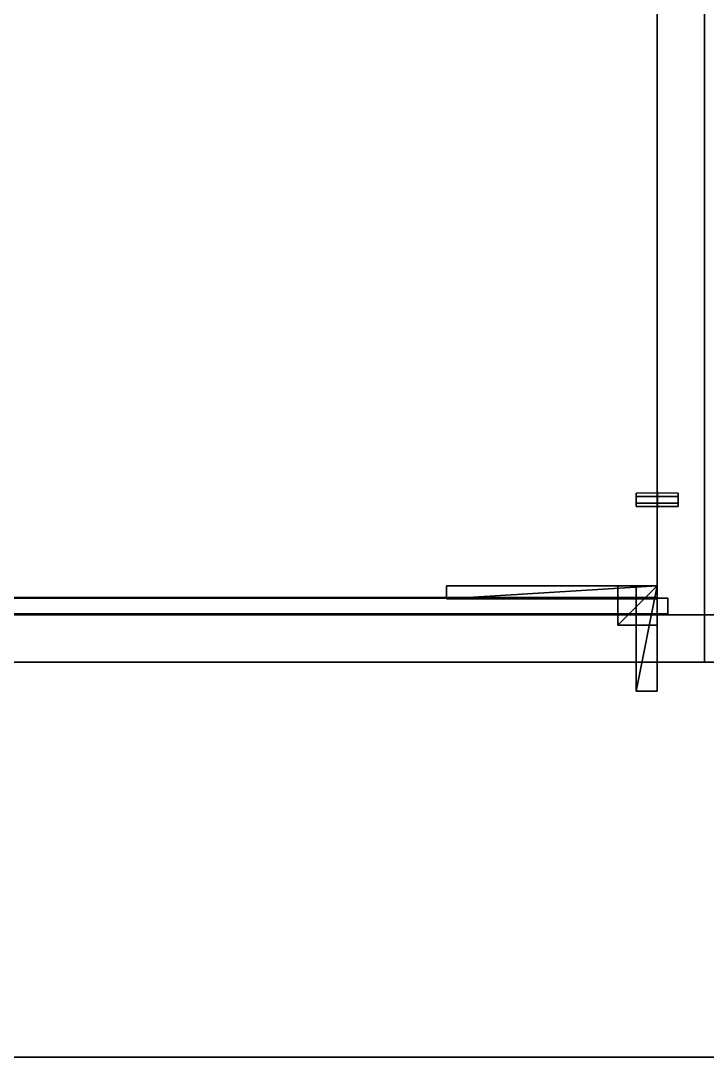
# Model space of a CAD drawing. Extents: x 0 to 4068, y -4475 to 0.
# Drawn here: x 2803.3 to 3064, y -4475 to -4081.5 of the extents above; entities that cross this region are included whole.
import ezdxf

# ---------------------------------------------------------------- set-up
doc = ezdxf.new("R2010")
doc.units = 0
for name, color, linetype in [('LAYER0', 7, 'CONTINUOUS'), ('LAYER107', 7, 'CONTINUOUS'), ('LAYER108', 7, 'CONTINUOUS'), ('LAYER109', 7, 'CONTINUOUS'), ('LAYER110', 7, 'CONTINUOUS'), ('LAYER111', 7, 'CONTINUOUS'), ('LAYER113', 2, 'CONTINUOUS'), ('LAYER114', 7, 'CONTINUOUS'), ('LAYER115', 253, 'CONTINUOUS'), ('LAYER116', 253, 'CONTINUOUS'), ('LAYER117', 253, 'CONTINUOUS'), ('LAYER118', 253, 'CONTINUOUS'), ('LAYER119', 253, 'CONTINUOUS'), ('LAYER120', 253, 'CONTINUOUS'), ('LAYER137', 7, 'CONTINUOUS'), ('LAYER139', 254, 'CONTINUOUS'), ('LAYER200', 7, 'CONTINUOUS'), ('LAYER264', 7, 'CONTINUOUS'), ('LAYER265', 2, 'CONTINUOUS'), ('LAYER266', 7, 'CONTINUOUS'), ('LAYER267', 253, 'CONTINUOUS'), ('LAYER268', 253, 'CONTINUOUS'), ('LAYER269', 253, 'CONTINUOUS'), ('LAYER270', 253, 'CONTINUOUS'), ('LAYER271', 253, 'CONTINUOUS'), ('LAYER272', 253, 'CONTINUOUS'), ('LAYER273', 7, 'CONTINUOUS'), ('LAYER275', 7, 'CONTINUOUS'), ('LAYER277', 7, 'CONTINUOUS'), ('LAYER294', 7, 'CONTINUOUS'), ('LAYER296', 254, 'CONTINUOUS'), ('LAYER354', 45, 'CONTINUOUS'), ('LAYER356', 45, 'CONTINUOUS'), ('LAYER360', 45, 'CONTINUOUS'), ('LAYER4', 7, 'CONTINUOUS'), ('LAYER47', 7, 'CONTINUOUS')]:
    doc.layers.add(name, color=color, linetype=linetype)

msp = doc.modelspace()

# ---------------------------------------------------------------- linework, layer by layer
at = {"layer": 'LAYER0', "invisible_edges": 1}
for points in [[(4068, 0), (0, -4475), (0, 0), (4068, 0)], [(4068, -4475, 5), (0, 0, 5), (0, -4475, 5), (4068, -4475, 5)], [(0, 0, 5), (4068, -4475, 5), (4068, 0, 5), (0, 0, 5)], [(0, -4475), (4068, 0), (4068, -4475), (0, -4475)], [(4068, -4475, 5), (0, -4475), (4068, -4475), (4068, -4475, 5)], [(0, -4475), (4068, -4475, 5), (0, -4475, 5), (0, -4475)]]:
    msp.add_3dface(points, dxfattribs=at)
at = {"layer": 'LAYER107', "invisible_edges": 1}
for points in [[(2139, -4307, 2226), (3045, -4325, 2226), (2139, -4325, 2226), (2139, -4307, 2226)], [(3045, -4325, 2226), (2139, -4307, 2226), (3045, -4307, 2226), (3045, -4325, 2226)], [(3045, -4307, 2346), (2139, -4325, 2346), (3045, -4325, 2346), (3045, -4307, 2346)], [(2139, -4325, 2346), (3045, -4307, 2346), (2139, -4307, 2346), (2139, -4325, 2346)], [(2139, -4307, 2226), (3045, -4307, 2346), (3045, -4307, 2226), (2139, -4307, 2226)], [(3045, -4307, 2346), (2139, -4307, 2226), (2139, -4307, 2346), (3045, -4307, 2346)], [(3045, -4307, 2346), (3045, -4325, 2226), (3045, -4307, 2226), (3045, -4307, 2346)], [(3045, -4325, 2226), (3045, -4307, 2346), (3045, -4325, 2346), (3045, -4325, 2226)], [(2139, -4325, 2346), (3045, -4325, 2226), (3045, -4325, 2346), (2139, -4325, 2346)], [(3045, -4325, 2226), (2139, -4325, 2346), (2139, -4325, 2226), (3045, -4325, 2226)]]:
    msp.add_3dface(points, dxfattribs=at)
at = {"layer": 'LAYER108', "invisible_edges": 1}
for points in [[(3045, -4325, 2364), (2139, -3925, 2364), (2139, -4325, 2364), (3045, -4325, 2364)], [(2139, -3925, 2364), (3045, -4325, 2364), (3045, -3925, 2364), (2139, -3925, 2364)], [(3045, -3925, 2346), (2139, -4325, 2346), (2139, -3925, 2346), (3045, -3925, 2346)], [(2139, -4325, 2346), (3045, -3925, 2346), (3045, -4325, 2346), (2139, -4325, 2346)], [(3045, -4325, 2364), (3045, -3925, 2346), (3045, -3925, 2364), (3045, -4325, 2364)], [(3045, -3925, 2346), (3045, -4325, 2364), (3045, -4325, 2346), (3045, -3925, 2346)], [(2139, -4325, 2346), (3045, -4325, 2364), (2139, -4325, 2364), (2139, -4325, 2346)], [(3045, -4325, 2364), (2139, -4325, 2346), (3045, -4325, 2346), (3045, -4325, 2364)]]:
    msp.add_3dface(points, dxfattribs=at)
at = {"layer": 'LAYER109', "invisible_edges": 1}
for points in [[(2139, -4325, 1706), (3045, -3925, 1706), (3045, -4325, 1706), (2139, -4325, 1706)], [(3045, -3925, 1706), (2139, -4325, 1706), (2139, -3925, 1706), (3045, -3925, 1706)], [(2139, -3925, 1724), (3045, -4325, 1724), (3045, -3925, 1724), (2139, -3925, 1724)], [(3045, -4325, 1724), (2139, -3925, 1724), (2139, -4325, 1724), (3045, -4325, 1724)], [(3045, -4325, 1724), (3045, -3925, 1706), (3045, -3925, 1724), (3045, -4325, 1724)], [(3045, -3925, 1706), (3045, -4325, 1724), (3045, -4325, 1706), (3045, -3925, 1706)], [(3045, -4325, 1724), (2139, -4325, 1706), (3045, -4325, 1706), (3045, -4325, 1724)], [(2139, -4325, 1706), (3045, -4325, 1724), (2139, -4325, 1724), (2139, -4325, 1706)]]:
    msp.add_3dface(points, dxfattribs=at)
at = {"layer": 'LAYER110', "invisible_edges": 1}
for points in [[(3049, -4300.7, 2350), (2135, -4306.7, 2350), (3049, -4306.7, 2350), (3049, -4300.7, 2350)], [(2135, -4306.7, 2350), (3049, -4300.7, 2350), (2135, -4300.7, 2350), (2135, -4306.7, 2350)], [(2135, -4300.7, 1720), (3049, -4306.7, 1720), (2135, -4306.7, 1720), (2135, -4300.7, 1720)], [(3049, -4306.7, 1720), (2135, -4300.7, 1720), (3049, -4300.7, 1720), (3049, -4306.7, 1720)], [(3049, -4300.7, 2350), (2135, -4300.7, 1720), (2135, -4300.7, 2350), (3049, -4300.7, 2350)], [(2135, -4300.7, 1720), (3049, -4300.7, 2350), (3049, -4300.7, 1720), (2135, -4300.7, 1720)], [(3049, -4306.7, 1720), (3049, -4300.7, 2350), (3049, -4306.7, 2350), (3049, -4306.7, 1720)], [(3049, -4300.7, 2350), (3049, -4306.7, 1720), (3049, -4300.7, 1720), (3049, -4300.7, 2350)], [(3049, -4306.7, 1720), (2135, -4306.7, 2350), (2135, -4306.7, 1720), (3049, -4306.7, 1720)], [(2135, -4306.7, 2350), (3049, -4306.7, 1720), (3049, -4306.7, 2350), (2135, -4306.7, 2350)]]:
    msp.add_3dface(points, dxfattribs=at)
at = {"layer": 'LAYER111', "invisible_edges": 1}
for points in [[(3045, -4325, 2365), (3045, -3925, 1705), (3045, -4325, 1705), (3045, -4325, 2365)], [(3045, -3925, 1705), (3045, -4325, 2365), (3045, -3925, 2365), (3045, -3925, 1705)], [(3063, -4325, 1705), (3045, -3925, 1705), (3063, -3925, 1705), (3063, -4325, 1705)], [(3045, -3925, 1705), (3063, -4325, 1705), (3045, -4325, 1705), (3045, -3925, 1705)], [(3045, -4325, 2365), (3063, -3925, 2365), (3045, -3925, 2365), (3045, -4325, 2365)], [(3063, -3925, 2365), (3045, -4325, 2365), (3063, -4325, 2365), (3063, -3925, 2365)], [(3063, -3925, 2365), (3063, -4325, 1705), (3063, -3925, 1705), (3063, -3925, 2365)], [(3063, -4325, 1705), (3063, -3925, 2365), (3063, -4325, 2365), (3063, -4325, 1705)], [(3063, -4325, 1705), (3045, -4325, 2365), (3045, -4325, 1705), (3063, -4325, 1705)], [(3045, -4325, 2365), (3063, -4325, 1705), (3063, -4325, 2365), (3045, -4325, 2365)]]:
    msp.add_3dface(points, dxfattribs=at)
at = {"layer": 'LAYER113'}
for points in [[(2965, -4296, 2300), (2965, -4301, 2300), (2965, -4296, 2323), (2965, -4296, 2300)], [(2965, -4296, 2323), (2965, -4301, 2300), (2965, -4301, 2323), (2965, -4296, 2323)], [(2965, -4296, 2323), (2965, -4301, 2323), (3045, -4296, 2323), (2965, -4296, 2323)], [(3045, -4296, 2323), (2965, -4301, 2323), (3045, -4301, 2323), (3045, -4296, 2323)], [(2965, -4296, 2323), (3045, -4296, 2323), (2965, -4296, 2300), (2965, -4296, 2323)], [(2965, -4296, 2300), (3045, -4296, 2323), (3045, -4296, 2300), (2965, -4296, 2300)], [(2965, -4296, 2300), (3045, -4296, 2300), (2965, -4301, 2300), (2965, -4296, 2300)], [(2965, -4301, 2300), (3045, -4296, 2300), (3045, -4301, 2300), (2965, -4301, 2300)], [(3045, -4296, 2323), (3045, -4301, 2323), (3045, -4296, 2300), (3045, -4296, 2323)], [(3045, -4296, 2300), (3045, -4301, 2323), (3045, -4301, 2300), (3045, -4296, 2300)], [(2965, -4301, 2300), (3045, -4301, 2300), (2965, -4301, 2323), (2965, -4301, 2300)], [(2965, -4301, 2323), (3045, -4301, 2300), (3045, -4301, 2323), (2965, -4301, 2323)]]:
    msp.add_3dface(points, dxfattribs=at)
at = {"layer": 'LAYER114', "invisible_edges": 1}
for points in [[(3045, -4296, 2300), (2965, -4296, 2323), (3045, -4296, 2323), (3045, -4296, 2300)], [(2965, -4296, 2323), (3045, -4296, 2300), (2965, -4296, 2300), (2965, -4296, 2323)], [(3045, -4301, 2323), (2965, -4296, 2323), (2965, -4301, 2323), (3045, -4301, 2323)], [(2965, -4296, 2323), (3045, -4301, 2323), (3045, -4296, 2323), (2965, -4296, 2323)], [(2965, -4301, 2300), (2965, -4296, 2323), (2965, -4296, 2300), (2965, -4301, 2300)], [(2965, -4296, 2323), (2965, -4301, 2300), (2965, -4301, 2323), (2965, -4296, 2323)], [(3045, -4296, 2300), (2965, -4301, 2300), (2965, -4296, 2300), (3045, -4296, 2300)], [(2965, -4301, 2300), (3045, -4296, 2300), (3045, -4301, 2300), (2965, -4301, 2300)], [(3045, -4301, 2323), (3045, -4296, 2300), (3045, -4296, 2323), (3045, -4301, 2323)], [(3045, -4296, 2300), (3045, -4301, 2323), (3045, -4301, 2300), (3045, -4296, 2300)], [(2965, -4301, 2300), (3045, -4301, 2323), (2965, -4301, 2323), (2965, -4301, 2300)], [(3045, -4301, 2323), (2965, -4301, 2300), (3045, -4301, 2300), (3045, -4301, 2323)]]:
    msp.add_3dface(points, dxfattribs=at)
at = {"layer": 'LAYER115'}
for points in [[(3030, -4296, 2308), (3030, -4311, 2308), (3030, -4296, 2323), (3030, -4296, 2308)], [(3030, -4296, 2323), (3030, -4311, 2308), (3030, -4311, 2323), (3030, -4296, 2323)], [(3030, -4296, 2323), (3030, -4311, 2323), (3045, -4296, 2323), (3030, -4296, 2323)], [(3045, -4296, 2323), (3030, -4311, 2323), (3045, -4311, 2323), (3045, -4296, 2323)], [(3030, -4296, 2323), (3045, -4296, 2323), (3030, -4296, 2308), (3030, -4296, 2323)], [(3030, -4296, 2308), (3045, -4296, 2323), (3045, -4296, 2308), (3030, -4296, 2308)], [(3030, -4296, 2308), (3045, -4296, 2308), (3030, -4311, 2308), (3030, -4296, 2308)], [(3030, -4311, 2308), (3045, -4296, 2308), (3045, -4311, 2308), (3030, -4311, 2308)], [(3045, -4296, 2323), (3045, -4311, 2323), (3045, -4296, 2308), (3045, -4296, 2323)], [(3045, -4296, 2308), (3045, -4311, 2323), (3045, -4311, 2308), (3045, -4296, 2308)], [(3030, -4311, 2308), (3045, -4311, 2308), (3030, -4311, 2323), (3030, -4311, 2308)], [(3030, -4311, 2323), (3045, -4311, 2308), (3045, -4311, 2323), (3030, -4311, 2323)]]:
    msp.add_3dface(points, dxfattribs=at)
at = {"layer": 'LAYER116'}
for points in [[(3030, -4296, 2308), (3030, -4311, 2308), (3030, -4296, 2323), (3030, -4296, 2308)], [(3030, -4296, 2323), (3030, -4311, 2308), (3030, -4311, 2323), (3030, -4296, 2323)], [(3030, -4296, 2323), (3030, -4311, 2323), (3045, -4296, 2323), (3030, -4296, 2323)], [(3045, -4296, 2323), (3030, -4311, 2323), (3045, -4311, 2323), (3045, -4296, 2323)], [(3030, -4296, 2323), (3045, -4296, 2323), (3030, -4296, 2308), (3030, -4296, 2323)], [(3030, -4296, 2308), (3045, -4296, 2323), (3045, -4296, 2308), (3030, -4296, 2308)], [(3030, -4296, 2308), (3045, -4296, 2308), (3030, -4311, 2308), (3030, -4296, 2308)], [(3030, -4311, 2308), (3045, -4296, 2308), (3045, -4311, 2308), (3030, -4311, 2308)], [(3045, -4296, 2323), (3045, -4311, 2323), (3045, -4296, 2308), (3045, -4296, 2323)], [(3045, -4296, 2308), (3045, -4311, 2323), (3045, -4311, 2308), (3045, -4296, 2308)], [(3030, -4311, 2308), (3045, -4311, 2308), (3030, -4311, 2323), (3030, -4311, 2308)], [(3030, -4311, 2323), (3045, -4311, 2308), (3045, -4311, 2323), (3030, -4311, 2323)]]:
    msp.add_3dface(points, dxfattribs=at)
at = {"layer": 'LAYER117'}
for points in [[(3030, -4296, 2308), (3030, -4311, 2308), (3030, -4296, 2323), (3030, -4296, 2308)], [(3030, -4296, 2323), (3030, -4311, 2308), (3030, -4311, 2323), (3030, -4296, 2323)], [(3030, -4296, 2323), (3030, -4311, 2323), (3045, -4296, 2323), (3030, -4296, 2323)], [(3045, -4296, 2323), (3030, -4311, 2323), (3045, -4311, 2323), (3045, -4296, 2323)], [(3030, -4296, 2323), (3045, -4296, 2323), (3030, -4296, 2308), (3030, -4296, 2323)], [(3030, -4296, 2308), (3045, -4296, 2323), (3045, -4296, 2308), (3030, -4296, 2308)], [(3030, -4296, 2308), (3045, -4296, 2308), (3030, -4311, 2308), (3030, -4296, 2308)], [(3030, -4311, 2308), (3045, -4296, 2308), (3045, -4311, 2308), (3030, -4311, 2308)], [(3045, -4296, 2323), (3045, -4311, 2323), (3045, -4296, 2308), (3045, -4296, 2323)], [(3045, -4296, 2308), (3045, -4311, 2323), (3045, -4311, 2308), (3045, -4296, 2308)], [(3030, -4311, 2308), (3045, -4311, 2308), (3030, -4311, 2323), (3030, -4311, 2308)], [(3030, -4311, 2323), (3045, -4311, 2308), (3045, -4311, 2323), (3030, -4311, 2323)]]:
    msp.add_3dface(points, dxfattribs=at)
at = {"layer": 'LAYER118'}
for points in [[(3030, -4296, 2308), (3030, -4311, 2308), (3030, -4296, 2323), (3030, -4296, 2308)], [(3030, -4296, 2323), (3030, -4311, 2308), (3030, -4311, 2323), (3030, -4296, 2323)], [(3030, -4296, 2323), (3030, -4311, 2323), (3045, -4296, 2323), (3030, -4296, 2323)], [(3045, -4296, 2323), (3030, -4311, 2323), (3045, -4311, 2323), (3045, -4296, 2323)], [(3030, -4296, 2323), (3045, -4296, 2323), (3030, -4296, 2308), (3030, -4296, 2323)], [(3030, -4296, 2308), (3045, -4296, 2323), (3045, -4296, 2308), (3030, -4296, 2308)], [(3030, -4296, 2308), (3045, -4296, 2308), (3030, -4311, 2308), (3030, -4296, 2308)], [(3030, -4311, 2308), (3045, -4296, 2308), (3045, -4311, 2308), (3030, -4311, 2308)], [(3045, -4296, 2323), (3045, -4311, 2323), (3045, -4296, 2308), (3045, -4296, 2323)], [(3045, -4296, 2308), (3045, -4311, 2323), (3045, -4311, 2308), (3045, -4296, 2308)], [(3030, -4311, 2308), (3045, -4311, 2308), (3030, -4311, 2323), (3030, -4311, 2308)], [(3030, -4311, 2323), (3045, -4311, 2308), (3045, -4311, 2323), (3030, -4311, 2323)]]:
    msp.add_3dface(points, dxfattribs=at)
at = {"layer": 'LAYER119'}
for points in [[(3037, -4296, 2315), (3037, -4336, 2315), (3037, -4296, 2323), (3037, -4296, 2315)], [(3037, -4296, 2323), (3037, -4336, 2315), (3037, -4336, 2323), (3037, -4296, 2323)], [(3037, -4296, 2323), (3037, -4336, 2323), (3045, -4296, 2323), (3037, -4296, 2323)], [(3045, -4296, 2323), (3037, -4336, 2323), (3045, -4336, 2323), (3045, -4296, 2323)], [(3037, -4296, 2323), (3045, -4296, 2323), (3037, -4296, 2315), (3037, -4296, 2323)], [(3037, -4296, 2315), (3045, -4296, 2323), (3045, -4296, 2315), (3037, -4296, 2315)], [(3037, -4296, 2315), (3045, -4296, 2315), (3037, -4336, 2315), (3037, -4296, 2315)], [(3037, -4336, 2315), (3045, -4296, 2315), (3045, -4336, 2315), (3037, -4336, 2315)], [(3045, -4296, 2323), (3045, -4336, 2323), (3045, -4296, 2315), (3045, -4296, 2323)], [(3045, -4296, 2315), (3045, -4336, 2323), (3045, -4336, 2315), (3045, -4296, 2315)], [(3037, -4336, 2315), (3045, -4336, 2315), (3037, -4336, 2323), (3037, -4336, 2315)], [(3037, -4336, 2323), (3045, -4336, 2315), (3045, -4336, 2323), (3037, -4336, 2323)]]:
    msp.add_3dface(points, dxfattribs=at)
at = {"layer": 'LAYER120'}
for points in [[(2965, -4296, 2307), (2965, -4301, 2307), (2965, -4296, 2323), (2965, -4296, 2307)], [(2965, -4296, 2323), (2965, -4301, 2307), (2965, -4301, 2323), (2965, -4296, 2323)], [(2965, -4296, 2323), (2965, -4301, 2323), (3045, -4296, 2323), (2965, -4296, 2323)], [(3045, -4296, 2323), (2965, -4301, 2323), (3045, -4301, 2323), (3045, -4296, 2323)], [(2965, -4296, 2323), (3045, -4296, 2323), (2965, -4296, 2307), (2965, -4296, 2323)], [(2965, -4296, 2307), (3045, -4296, 2323), (3045, -4296, 2307), (2965, -4296, 2307)], [(2965, -4296, 2307), (3045, -4296, 2307), (2965, -4301, 2307), (2965, -4296, 2307)], [(2965, -4301, 2307), (3045, -4296, 2307), (3045, -4301, 2307), (2965, -4301, 2307)], [(3045, -4296, 2323), (3045, -4301, 2323), (3045, -4296, 2307), (3045, -4296, 2323)], [(3045, -4296, 2307), (3045, -4301, 2323), (3045, -4301, 2307), (3045, -4296, 2307)], [(2965, -4301, 2307), (3045, -4301, 2307), (2965, -4301, 2323), (2965, -4301, 2307)], [(2965, -4301, 2323), (3045, -4301, 2307), (3045, -4301, 2323), (2965, -4301, 2323)]]:
    msp.add_3dface(points, dxfattribs=at)
at = {"layer": 'LAYER137', "invisible_edges": 1}
for points in [[(2139, -4300.4, 2026), (3045, -3945, 2026), (3045, -4300.4, 2026), (2139, -4300.4, 2026)], [(3045, -3945, 2026), (2139, -4300.4, 2026), (2139, -3945, 2026), (3045, -3945, 2026)], [(2139, -3945, 2044), (3045, -4300.4, 2044), (3045, -3945, 2044), (2139, -3945, 2044)], [(3045, -4300.4, 2044), (2139, -3945, 2044), (2139, -4300.4, 2044), (3045, -4300.4, 2044)], [(3045, -4300.4, 2044), (3045, -3945, 2026), (3045, -3945, 2044), (3045, -4300.4, 2044)], [(3045, -3945, 2026), (3045, -4300.4, 2044), (3045, -4300.4, 2026), (3045, -3945, 2026)], [(3045, -4300.4, 2044), (2139, -4300.4, 2026), (3045, -4300.4, 2026), (3045, -4300.4, 2044)], [(2139, -4300.4, 2026), (3045, -4300.4, 2044), (2139, -4300.4, 2044), (2139, -4300.4, 2026)]]:
    msp.add_3dface(points, dxfattribs=at)
at = {"layer": 'LAYER139'}
for points in [[(3037, -4260.9, 2023.5), (3037, -4265.9, 2023.5), (3037, -4264.65, 2025.665), (3037, -4262.15, 2025.665)], [(3037, -4260.9, 2023.5), (3037, -4262.15, 2021.335), (3037, -4264.65, 2021.335), (3037, -4265.9, 2023.5)], [(3044.95, -4266.4, 2023.5), (3044.95, -4260.4, 2023.5), (3044.95, -4261.9, 2026.098), (3044.95, -4264.9, 2026.098)], [(3044.95, -4266.4, 2023.5), (3044.95, -4260.4, 2023.5), (3044.95, -4261.9, 2020.902), (3044.95, -4264.9, 2020.902)], [(3045.05, -4266.4, 2023.5), (3045.05, -4260.4, 2023.5), (3045.05, -4261.9, 2026.098), (3045.05, -4264.9, 2026.098)], [(3045.05, -4266.4, 2023.5), (3045.05, -4260.4, 2023.5), (3045.05, -4261.9, 2020.902), (3045.05, -4264.9, 2020.902)], [(3053, -4260.9, 2023.5), (3053, -4265.9, 2023.5), (3053, -4264.65, 2025.665), (3053, -4262.15, 2025.665)], [(3053, -4260.9, 2023.5), (3053, -4262.15, 2021.335), (3053, -4264.65, 2021.335), (3053, -4265.9, 2023.5)]]:
    msp.add_3dface(points, dxfattribs=at)
at = {"layer": 'LAYER200', "invisible_edges": 1}
for points in [[(3081, -4325, 155), (3063, -3925, 155), (3081, -3925, 155), (3081, -4325, 155)], [(3063, -3925, 155), (3081, -4325, 155), (3063, -4325, 155), (3063, -3925, 155)], [(3063, -4325, 880), (3081, -3925, 880), (3063, -3925, 880), (3063, -4325, 880)], [(3081, -3925, 880), (3063, -4325, 880), (3081, -4325, 880), (3081, -3925, 880)], [(3063, -3925, 155), (3063, -4325, 880), (3063, -3925, 880), (3063, -3925, 155)], [(3063, -4325, 880), (3063, -3925, 155), (3063, -4325, 155), (3063, -4325, 880)], [(3063, -4325, 880), (3081, -4325, 155), (3081, -4325, 880), (3063, -4325, 880)], [(3081, -4325, 155), (3063, -4325, 880), (3063, -4325, 155), (3081, -4325, 155)]]:
    msp.add_3dface(points, dxfattribs=at)
at = {"layer": 'LAYER264', "invisible_edges": 1}
for points in [[(2139, -4325, 156), (3045, -3925, 156), (3045, -4325, 156), (2139, -4325, 156)], [(3045, -3925, 156), (2139, -4325, 156), (2139, -3925, 156), (3045, -3925, 156)], [(2139, -3925, 174), (3045, -4325, 174), (3045, -3925, 174), (2139, -3925, 174)], [(3045, -4325, 174), (2139, -3925, 174), (2139, -4325, 174), (3045, -4325, 174)], [(3045, -4325, 174), (3045, -3925, 156), (3045, -3925, 174), (3045, -4325, 174)], [(3045, -3925, 156), (3045, -4325, 174), (3045, -4325, 156), (3045, -3925, 156)], [(3045, -4325, 174), (2139, -4325, 156), (3045, -4325, 156), (3045, -4325, 174)], [(2139, -4325, 156), (3045, -4325, 174), (2139, -4325, 174), (2139, -4325, 156)]]:
    msp.add_3dface(points, dxfattribs=at)
at = {"layer": 'LAYER265'}
for points in [[(2965, -4296, 816), (2965, -4301, 816), (2965, -4296, 839), (2965, -4296, 816)], [(2965, -4296, 839), (2965, -4301, 816), (2965, -4301, 839), (2965, -4296, 839)], [(2965, -4296, 839), (2965, -4301, 839), (3045, -4296, 839), (2965, -4296, 839)], [(3045, -4296, 839), (2965, -4301, 839), (3045, -4301, 839), (3045, -4296, 839)], [(2965, -4296, 839), (3045, -4296, 839), (2965, -4296, 816), (2965, -4296, 839)], [(2965, -4296, 816), (3045, -4296, 839), (3045, -4296, 816), (2965, -4296, 816)], [(2965, -4296, 816), (3045, -4296, 816), (2965, -4301, 816), (2965, -4296, 816)], [(2965, -4301, 816), (3045, -4296, 816), (3045, -4301, 816), (2965, -4301, 816)], [(3045, -4296, 839), (3045, -4301, 839), (3045, -4296, 816), (3045, -4296, 839)], [(3045, -4296, 816), (3045, -4301, 839), (3045, -4301, 816), (3045, -4296, 816)], [(2965, -4301, 816), (3045, -4301, 816), (2965, -4301, 839), (2965, -4301, 816)], [(2965, -4301, 839), (3045, -4301, 816), (3045, -4301, 839), (2965, -4301, 839)]]:
    msp.add_3dface(points, dxfattribs=at)
at = {"layer": 'LAYER266', "invisible_edges": 1}
for points in [[(3045, -4296, 816), (2965, -4296, 839), (3045, -4296, 839), (3045, -4296, 816)], [(2965, -4296, 839), (3045, -4296, 816), (2965, -4296, 816), (2965, -4296, 839)], [(3045, -4301, 839), (2965, -4296, 839), (2965, -4301, 839), (3045, -4301, 839)], [(2965, -4296, 839), (3045, -4301, 839), (3045, -4296, 839), (2965, -4296, 839)], [(2965, -4301, 816), (2965, -4296, 839), (2965, -4296, 816), (2965, -4301, 816)], [(2965, -4296, 839), (2965, -4301, 816), (2965, -4301, 839), (2965, -4296, 839)], [(3045, -4296, 816), (2965, -4301, 816), (2965, -4296, 816), (3045, -4296, 816)], [(2965, -4301, 816), (3045, -4296, 816), (3045, -4301, 816), (2965, -4301, 816)], [(3045, -4301, 839), (3045, -4296, 816), (3045, -4296, 839), (3045, -4301, 839)], [(3045, -4296, 816), (3045, -4301, 839), (3045, -4301, 816), (3045, -4296, 816)], [(2965, -4301, 816), (3045, -4301, 839), (2965, -4301, 839), (2965, -4301, 816)], [(3045, -4301, 839), (2965, -4301, 816), (3045, -4301, 816), (3045, -4301, 839)]]:
    msp.add_3dface(points, dxfattribs=at)
at = {"layer": 'LAYER267'}
for points in [[(3030, -4296, 824), (3030, -4311, 824), (3030, -4296, 839), (3030, -4296, 824)], [(3030, -4296, 839), (3030, -4311, 824), (3030, -4311, 839), (3030, -4296, 839)], [(3030, -4296, 839), (3030, -4311, 839), (3045, -4296, 839), (3030, -4296, 839)], [(3045, -4296, 839), (3030, -4311, 839), (3045, -4311, 839), (3045, -4296, 839)], [(3030, -4296, 839), (3045, -4296, 839), (3030, -4296, 824), (3030, -4296, 839)], [(3030, -4296, 824), (3045, -4296, 839), (3045, -4296, 824), (3030, -4296, 824)], [(3030, -4296, 824), (3045, -4296, 824), (3030, -4311, 824), (3030, -4296, 824)], [(3030, -4311, 824), (3045, -4296, 824), (3045, -4311, 824), (3030, -4311, 824)], [(3045, -4296, 839), (3045, -4311, 839), (3045, -4296, 824), (3045, -4296, 839)], [(3045, -4296, 824), (3045, -4311, 839), (3045, -4311, 824), (3045, -4296, 824)], [(3030, -4311, 824), (3045, -4311, 824), (3030, -4311, 839), (3030, -4311, 824)], [(3030, -4311, 839), (3045, -4311, 824), (3045, -4311, 839), (3030, -4311, 839)]]:
    msp.add_3dface(points, dxfattribs=at)
at = {"layer": 'LAYER268'}
for points in [[(3030, -4296, 824), (3030, -4311, 824), (3030, -4296, 839), (3030, -4296, 824)], [(3030, -4296, 839), (3030, -4311, 824), (3030, -4311, 839), (3030, -4296, 839)], [(3030, -4296, 839), (3030, -4311, 839), (3045, -4296, 839), (3030, -4296, 839)], [(3045, -4296, 839), (3030, -4311, 839), (3045, -4311, 839), (3045, -4296, 839)], [(3030, -4296, 839), (3045, -4296, 839), (3030, -4296, 824), (3030, -4296, 839)], [(3030, -4296, 824), (3045, -4296, 839), (3045, -4296, 824), (3030, -4296, 824)], [(3030, -4296, 824), (3045, -4296, 824), (3030, -4311, 824), (3030, -4296, 824)], [(3030, -4311, 824), (3045, -4296, 824), (3045, -4311, 824), (3030, -4311, 824)], [(3045, -4296, 839), (3045, -4311, 839), (3045, -4296, 824), (3045, -4296, 839)], [(3045, -4296, 824), (3045, -4311, 839), (3045, -4311, 824), (3045, -4296, 824)], [(3030, -4311, 824), (3045, -4311, 824), (3030, -4311, 839), (3030, -4311, 824)], [(3030, -4311, 839), (3045, -4311, 824), (3045, -4311, 839), (3030, -4311, 839)]]:
    msp.add_3dface(points, dxfattribs=at)
at = {"layer": 'LAYER269'}
for points in [[(3030, -4296, 824), (3030, -4311, 824), (3030, -4296, 839), (3030, -4296, 824)], [(3030, -4296, 839), (3030, -4311, 824), (3030, -4311, 839), (3030, -4296, 839)], [(3030, -4296, 839), (3030, -4311, 839), (3045, -4296, 839), (3030, -4296, 839)], [(3045, -4296, 839), (3030, -4311, 839), (3045, -4311, 839), (3045, -4296, 839)], [(3030, -4296, 839), (3045, -4296, 839), (3030, -4296, 824), (3030, -4296, 839)], [(3030, -4296, 824), (3045, -4296, 839), (3045, -4296, 824), (3030, -4296, 824)], [(3030, -4296, 824), (3045, -4296, 824), (3030, -4311, 824), (3030, -4296, 824)], [(3030, -4311, 824), (3045, -4296, 824), (3045, -4311, 824), (3030, -4311, 824)], [(3045, -4296, 839), (3045, -4311, 839), (3045, -4296, 824), (3045, -4296, 839)], [(3045, -4296, 824), (3045, -4311, 839), (3045, -4311, 824), (3045, -4296, 824)], [(3030, -4311, 824), (3045, -4311, 824), (3030, -4311, 839), (3030, -4311, 824)], [(3030, -4311, 839), (3045, -4311, 824), (3045, -4311, 839), (3030, -4311, 839)]]:
    msp.add_3dface(points, dxfattribs=at)
at = {"layer": 'LAYER270'}
for points in [[(3030, -4296, 824), (3030, -4311, 824), (3030, -4296, 839), (3030, -4296, 824)], [(3030, -4296, 839), (3030, -4311, 824), (3030, -4311, 839), (3030, -4296, 839)], [(3030, -4296, 839), (3030, -4311, 839), (3045, -4296, 839), (3030, -4296, 839)], [(3045, -4296, 839), (3030, -4311, 839), (3045, -4311, 839), (3045, -4296, 839)], [(3030, -4296, 839), (3045, -4296, 839), (3030, -4296, 824), (3030, -4296, 839)], [(3030, -4296, 824), (3045, -4296, 839), (3045, -4296, 824), (3030, -4296, 824)], [(3030, -4296, 824), (3045, -4296, 824), (3030, -4311, 824), (3030, -4296, 824)], [(3030, -4311, 824), (3045, -4296, 824), (3045, -4311, 824), (3030, -4311, 824)], [(3045, -4296, 839), (3045, -4311, 839), (3045, -4296, 824), (3045, -4296, 839)], [(3045, -4296, 824), (3045, -4311, 839), (3045, -4311, 824), (3045, -4296, 824)], [(3030, -4311, 824), (3045, -4311, 824), (3030, -4311, 839), (3030, -4311, 824)], [(3030, -4311, 839), (3045, -4311, 824), (3045, -4311, 839), (3030, -4311, 839)]]:
    msp.add_3dface(points, dxfattribs=at)
at = {"layer": 'LAYER271'}
for points in [[(3037, -4296, 831), (3037, -4336, 831), (3037, -4296, 839), (3037, -4296, 831)], [(3037, -4296, 839), (3037, -4336, 831), (3037, -4336, 839), (3037, -4296, 839)], [(3037, -4296, 839), (3037, -4336, 839), (3045, -4296, 839), (3037, -4296, 839)], [(3045, -4296, 839), (3037, -4336, 839), (3045, -4336, 839), (3045, -4296, 839)], [(3037, -4296, 839), (3045, -4296, 839), (3037, -4296, 831), (3037, -4296, 839)], [(3037, -4296, 831), (3045, -4296, 839), (3045, -4296, 831), (3037, -4296, 831)], [(3037, -4296, 831), (3045, -4296, 831), (3037, -4336, 831), (3037, -4296, 831)], [(3037, -4336, 831), (3045, -4296, 831), (3045, -4336, 831), (3037, -4336, 831)], [(3045, -4296, 839), (3045, -4336, 839), (3045, -4296, 831), (3045, -4296, 839)], [(3045, -4296, 831), (3045, -4336, 839), (3045, -4336, 831), (3045, -4296, 831)], [(3037, -4336, 831), (3045, -4336, 831), (3037, -4336, 839), (3037, -4336, 831)], [(3037, -4336, 839), (3045, -4336, 831), (3045, -4336, 839), (3037, -4336, 839)]]:
    msp.add_3dface(points, dxfattribs=at)
at = {"layer": 'LAYER272'}
for points in [[(2965, -4296, 823), (2965, -4301, 823), (2965, -4296, 839), (2965, -4296, 823)], [(2965, -4296, 839), (2965, -4301, 823), (2965, -4301, 839), (2965, -4296, 839)], [(2965, -4296, 839), (2965, -4301, 839), (3045, -4296, 839), (2965, -4296, 839)], [(3045, -4296, 839), (2965, -4301, 839), (3045, -4301, 839), (3045, -4296, 839)], [(2965, -4296, 839), (3045, -4296, 839), (2965, -4296, 823), (2965, -4296, 839)], [(2965, -4296, 823), (3045, -4296, 839), (3045, -4296, 823), (2965, -4296, 823)], [(2965, -4296, 823), (3045, -4296, 823), (2965, -4301, 823), (2965, -4296, 823)], [(2965, -4301, 823), (3045, -4296, 823), (3045, -4301, 823), (2965, -4301, 823)], [(3045, -4296, 839), (3045, -4301, 839), (3045, -4296, 823), (3045, -4296, 839)], [(3045, -4296, 823), (3045, -4301, 839), (3045, -4301, 823), (3045, -4296, 823)], [(2965, -4301, 823), (3045, -4301, 823), (2965, -4301, 839), (2965, -4301, 823)], [(2965, -4301, 839), (3045, -4301, 823), (3045, -4301, 839), (2965, -4301, 839)]]:
    msp.add_3dface(points, dxfattribs=at)
at = {"layer": 'LAYER273', "invisible_edges": 1}
for points in [[(3045, -4325, 880), (3045, -3925, 155), (3045, -4325, 155), (3045, -4325, 880)], [(3045, -3925, 155), (3045, -4325, 880), (3045, -3925, 880), (3045, -3925, 155)], [(3063, -4325, 155), (3045, -3925, 155), (3063, -3925, 155), (3063, -4325, 155)], [(3045, -3925, 155), (3063, -4325, 155), (3045, -4325, 155), (3045, -3925, 155)], [(3045, -4325, 880), (3063, -3925, 880), (3045, -3925, 880), (3045, -4325, 880)], [(3063, -3925, 880), (3045, -4325, 880), (3063, -4325, 880), (3063, -3925, 880)], [(3063, -3925, 880), (3063, -4325, 155), (3063, -3925, 155), (3063, -3925, 880)], [(3063, -4325, 155), (3063, -3925, 880), (3063, -4325, 880), (3063, -4325, 155)], [(3063, -4325, 155), (3045, -4325, 880), (3045, -4325, 155), (3063, -4325, 155)], [(3045, -4325, 880), (3063, -4325, 155), (3063, -4325, 880), (3045, -4325, 880)]]:
    msp.add_3dface(points, dxfattribs=at)
at = {"layer": 'LAYER275', "invisible_edges": 1}
for points in [[(3049, -4300.7, 879.5), (2135, -4306.7, 879.5), (3049, -4306.7, 879.5), (3049, -4300.7, 879.5)], [(2135, -4306.7, 879.5), (3049, -4300.7, 879.5), (2135, -4300.7, 879.5), (2135, -4306.7, 879.5)], [(2135, -4300.7, 170), (3049, -4306.7, 170), (2135, -4306.7, 170), (2135, -4300.7, 170)], [(3049, -4306.7, 170), (2135, -4300.7, 170), (3049, -4300.7, 170), (3049, -4306.7, 170)], [(3049, -4300.7, 879.5), (2135, -4300.7, 170), (2135, -4300.7, 879.5), (3049, -4300.7, 879.5)], [(2135, -4300.7, 170), (3049, -4300.7, 879.5), (3049, -4300.7, 170), (2135, -4300.7, 170)], [(3049, -4306.7, 170), (3049, -4300.7, 879.5), (3049, -4306.7, 879.5), (3049, -4306.7, 170)], [(3049, -4300.7, 879.5), (3049, -4306.7, 170), (3049, -4300.7, 170), (3049, -4300.7, 879.5)], [(3049, -4306.7, 170), (2135, -4306.7, 879.5), (2135, -4306.7, 170), (3049, -4306.7, 170)], [(2135, -4306.7, 879.5), (3049, -4306.7, 170), (3049, -4306.7, 879.5), (2135, -4306.7, 879.5)]]:
    msp.add_3dface(points, dxfattribs=at)
at = {"layer": 'LAYER277', "invisible_edges": 1}
for points in [[(3045, -4307, 879.5), (2139, -4325, 879.5), (3045, -4325, 879.5), (3045, -4307, 879.5)], [(2139, -4325, 879.5), (3045, -4307, 879.5), (2139, -4307, 879.5), (2139, -4325, 879.5)], [(2139, -4307, 759.5), (3045, -4325, 759.5), (2139, -4325, 759.5), (2139, -4307, 759.5)], [(3045, -4325, 759.5), (2139, -4307, 759.5), (3045, -4307, 759.5), (3045, -4325, 759.5)], [(3045, -4307, 879.5), (2139, -4307, 759.5), (2139, -4307, 879.5), (3045, -4307, 879.5)], [(2139, -4307, 759.5), (3045, -4307, 879.5), (3045, -4307, 759.5), (2139, -4307, 759.5)], [(3045, -4325, 759.5), (3045, -4307, 879.5), (3045, -4325, 879.5), (3045, -4325, 759.5)], [(3045, -4307, 879.5), (3045, -4325, 759.5), (3045, -4307, 759.5), (3045, -4307, 879.5)], [(3045, -4325, 759.5), (2139, -4325, 879.5), (2139, -4325, 759.5), (3045, -4325, 759.5)], [(2139, -4325, 879.5), (3045, -4325, 759.5), (3045, -4325, 879.5), (2139, -4325, 879.5)]]:
    msp.add_3dface(points, dxfattribs=at)
at = {"layer": 'LAYER294', "invisible_edges": 1}
for points in [[(2139, -4300.4, 508.5), (3045, -3945, 508.5), (3045, -4300.4, 508.5), (2139, -4300.4, 508.5)], [(3045, -3945, 508.5), (2139, -4300.4, 508.5), (2139, -3945, 508.5), (3045, -3945, 508.5)], [(2139, -3945, 526.5), (3045, -4300.4, 526.5), (3045, -3945, 526.5), (2139, -3945, 526.5)], [(3045, -4300.4, 526.5), (2139, -3945, 526.5), (2139, -4300.4, 526.5), (3045, -4300.4, 526.5)], [(3045, -4300.4, 526.5), (3045, -3945, 508.5), (3045, -3945, 526.5), (3045, -4300.4, 526.5)], [(3045, -3945, 508.5), (3045, -4300.4, 526.5), (3045, -4300.4, 508.5), (3045, -3945, 508.5)], [(3045, -4300.4, 526.5), (2139, -4300.4, 508.5), (3045, -4300.4, 508.5), (3045, -4300.4, 526.5)], [(2139, -4300.4, 508.5), (3045, -4300.4, 526.5), (2139, -4300.4, 526.5), (2139, -4300.4, 508.5)]]:
    msp.add_3dface(points, dxfattribs=at)
at = {"layer": 'LAYER296'}
for points in [[(3037, -4260.9, 506), (3037, -4265.9, 506), (3037, -4264.65, 508.165), (3037, -4262.15, 508.165)], [(3037, -4260.9, 506), (3037, -4262.15, 503.835), (3037, -4264.65, 503.835), (3037, -4265.9, 506)], [(3044.95, -4266.4, 506), (3044.95, -4260.4, 506), (3044.95, -4261.9, 508.598), (3044.95, -4264.9, 508.598)], [(3044.95, -4266.4, 506), (3044.95, -4260.4, 506), (3044.95, -4261.9, 503.402), (3044.95, -4264.9, 503.402)], [(3045.05, -4266.4, 506), (3045.05, -4260.4, 506), (3045.05, -4261.9, 508.598), (3045.05, -4264.9, 508.598)], [(3045.05, -4266.4, 506), (3045.05, -4260.4, 506), (3045.05, -4261.9, 503.402), (3045.05, -4264.9, 503.402)], [(3053, -4260.9, 506), (3053, -4265.9, 506), (3053, -4264.65, 508.165), (3053, -4262.15, 508.165)], [(3053, -4260.9, 506), (3053, -4262.15, 503.835), (3053, -4264.65, 503.835), (3053, -4265.9, 506)]]:
    msp.add_3dface(points, dxfattribs=at)
at = {"layer": 'LAYER354', "invisible_edges": 1}
for points in [[(1176, -4325, 880), (3495, -3902, 880), (3495, -4325, 880), (1176, -4325, 880)], [(3495, -3902, 880), (1176, -4325, 880), (1176, -3902, 880), (3495, -3902, 880)], [(1176, -3902, 898), (3495, -4325, 898), (3495, -3902, 898), (1176, -3902, 898)], [(3495, -4325, 898), (1176, -3902, 898), (1176, -4325, 898), (3495, -4325, 898)], [(3495, -4325, 898), (1176, -4325, 880), (3495, -4325, 880), (3495, -4325, 898)], [(1176, -4325, 880), (3495, -4325, 898), (1176, -4325, 898), (1176, -4325, 880)]]:
    msp.add_3dface(points, dxfattribs=at)
at = {"layer": 'LAYER356', "invisible_edges": 1}
for points in [[(1194, -4307, 898), (3495, -4325, 898), (1194, -4325, 898), (1194, -4307, 898)], [(3495, -4325, 898), (1194, -4307, 898), (3495, -4307, 898), (3495, -4325, 898)], [(3495, -4307, 1687), (1194, -4325, 1687), (3495, -4325, 1687), (3495, -4307, 1687)], [(1194, -4325, 1687), (3495, -4307, 1687), (1194, -4307, 1687), (1194, -4325, 1687)], [(1194, -4307, 898), (3495, -4307, 1687), (3495, -4307, 898), (1194, -4307, 898)], [(3495, -4307, 1687), (1194, -4307, 898), (1194, -4307, 1687), (3495, -4307, 1687)], [(1194, -4325, 1687), (3495, -4325, 898), (3495, -4325, 1687), (1194, -4325, 1687)], [(3495, -4325, 898), (1194, -4325, 1687), (1194, -4325, 898), (3495, -4325, 898)]]:
    msp.add_3dface(points, dxfattribs=at)
at = {"layer": 'LAYER360', "invisible_edges": 1}
for points in [[(1176, -3902, 1705), (3495, -4325, 1705), (3495, -3902, 1705), (1176, -3902, 1705)], [(3495, -4325, 1705), (1176, -3902, 1705), (1176, -4325, 1705), (3495, -4325, 1705)], [(1176, -4325, 1687), (3495, -3902, 1687), (3495, -4325, 1687), (1176, -4325, 1687)], [(3495, -3902, 1687), (1176, -4325, 1687), (1176, -3902, 1687), (3495, -3902, 1687)], [(1176, -4325, 1687), (3495, -4325, 1705), (1176, -4325, 1705), (1176, -4325, 1687)], [(3495, -4325, 1705), (1176, -4325, 1687), (3495, -4325, 1687), (3495, -4325, 1705)]]:
    msp.add_3dface(points, dxfattribs=at)
at = {"layer": 'LAYER4'}
for points, invisible_edges in [([(180, -4325, 5), (4068, -4475, 5), (30, -4475, 5), (180, -4325, 5)], 1), ([(4068, -4475, 2415), (180, -4325, 2415), (30, -4475, 2415), (4068, -4475, 2415)], 1), ([(4068, -4475, 5), (180, -4325, 5), (3918, -4325, 5), (4068, -4475, 5)], 1), ([(3918, -4325, 2415), (3345.5, -4325, 1847.5), (180, -4325, 2415), (3918, -4325, 2415)], 3), ([(3285.5, -4325, 1847.5), (180, -4325, 2415), (3345.5, -4325, 1847.5), (3285.5, -4325, 1847.5)], 3), ([(3285.5, -4325, 1767.5), (180, -4325, 2415), (3285.5, -4325, 1847.5), (3285.5, -4325, 1767.5)], 3), ([(1801.5, -4325, 1220.5), (180, -4325, 2415), (3285.5, -4325, 1767.5), (1801.5, -4325, 1220.5)], 7), ([(180, -4325, 5), (804.5, -4325, 1129.5), (3918, -4325, 5), (180, -4325, 5)], 3), ([(180, -4325, 2415), (4068, -4475, 2415), (3918, -4325, 2415), (180, -4325, 2415)], 1), ([(864.5, -4325, 1129.5), (3918, -4325, 5), (804.5, -4325, 1129.5), (864.5, -4325, 1129.5)], 3), ([(864.5, -4325, 1129.5), (1741.5, -4325, 1140.5), (3285.5, -4325, 1137.5), (864.5, -4325, 1129.5)], 7), ([(3345.5, -4325, 1137.5), (864.5, -4325, 1129.5), (3285.5, -4325, 1137.5), (3345.5, -4325, 1137.5)], 3), ([(3345.5, -4325, 1137.5), (3918, -4325, 5), (864.5, -4325, 1129.5), (3345.5, -4325, 1137.5)], 7), ([(1801.5, -4325, 1140.5), (3285.5, -4325, 1137.5), (1741.5, -4325, 1140.5), (1801.5, -4325, 1140.5)], 3), ([(3345.5, -4325, 1767.5), (1801.5, -4325, 1220.5), (3285.5, -4325, 1767.5), (3345.5, -4325, 1767.5)], 3), ([(3345.5, -4325, 1767.5), (3345.5, -4325, 1217.5), (1801.5, -4325, 1220.5), (3345.5, -4325, 1767.5)], 7), ([(3285.5, -4325, 1217.5), (1801.5, -4325, 1220.5), (3345.5, -4325, 1217.5), (3285.5, -4325, 1217.5)], 3), ([(3285.5, -4325, 1217.5), (1801.5, -4325, 1140.5), (1801.5, -4325, 1220.5), (3285.5, -4325, 1217.5)], 5), ([(3285.5, -4325, 1137.5), (1801.5, -4325, 1140.5), (3285.5, -4325, 1217.5), (3285.5, -4325, 1137.5)], 3), ([(4068, -4475, 2415), (30, -4475, 5), (4068, -4475, 5), (4068, -4475, 2415)], 1), ([(30, -4475, 5), (4068, -4475, 2415), (30, -4475, 2415), (30, -4475, 5)], 1)]:
    msp.add_3dface(points, dxfattribs=dict(at, invisible_edges=invisible_edges))
at = {"layer": 'LAYER47', "invisible_edges": 1}
for points in [[(3081, -4325, 1705), (3063, -3925, 1705), (3081, -3925, 1705), (3081, -4325, 1705)], [(3063, -3925, 1705), (3081, -4325, 1705), (3063, -4325, 1705), (3063, -3925, 1705)], [(3063, -4325, 2365), (3081, -3925, 2365), (3063, -3925, 2365), (3063, -4325, 2365)], [(3081, -3925, 2365), (3063, -4325, 2365), (3081, -4325, 2365), (3081, -3925, 2365)], [(3063, -3925, 1705), (3063, -4325, 2365), (3063, -3925, 2365), (3063, -3925, 1705)], [(3063, -4325, 2365), (3063, -3925, 1705), (3063, -4325, 1705), (3063, -4325, 2365)], [(3063, -4325, 2365), (3081, -4325, 1705), (3081, -4325, 2365), (3063, -4325, 2365)], [(3081, -4325, 1705), (3063, -4325, 2365), (3063, -4325, 1705), (3081, -4325, 1705)]]:
    msp.add_3dface(points, dxfattribs=at)

# ---------------------------------------------------------------- meshes
at = {"layer": 'LAYER139'}
mesh = msp.add_polymesh((2, 6), dxfattribs=dict(at, n_close=True))
for k, corner in enumerate([(3037, -4260.9, 2023.5), (3037, -4262.15, 2025.665), (3037, -4264.65, 2025.665), (3037, -4265.9, 2023.5), (3037, -4264.65, 2021.335), (3037, -4262.15, 2021.335), (3053, -4260.9, 2023.5), (3053, -4262.15, 2025.665), (3053, -4264.65, 2025.665), (3053, -4265.9, 2023.5), (3053, -4264.65, 2021.335), (3053, -4262.15, 2021.335)]):
    mesh.set_mesh_vertex(divmod(k, 6), corner)
mesh = msp.add_polymesh((2, 6), dxfattribs=dict(at, n_close=True))
for k, corner in enumerate([(3044.95, -4260.4, 2023.5), (3044.95, -4261.9, 2026.098), (3044.95, -4264.9, 2026.098), (3044.95, -4266.4, 2023.5), (3044.95, -4264.9, 2020.902), (3044.95, -4261.9, 2020.902), (3045.05, -4260.4, 2023.5), (3045.05, -4261.9, 2026.098), (3045.05, -4264.9, 2026.098), (3045.05, -4266.4, 2023.5), (3045.05, -4264.9, 2020.902), (3045.05, -4261.9, 2020.902)]):
    mesh.set_mesh_vertex(divmod(k, 6), corner)
at = {"layer": 'LAYER296'}
mesh = msp.add_polymesh((2, 6), dxfattribs=dict(at, n_close=True))
for k, corner in enumerate([(3037, -4260.9, 506), (3037, -4262.15, 508.165), (3037, -4264.65, 508.165), (3037, -4265.9, 506), (3037, -4264.65, 503.835), (3037, -4262.15, 503.835), (3053, -4260.9, 506), (3053, -4262.15, 508.165), (3053, -4264.65, 508.165), (3053, -4265.9, 506), (3053, -4264.65, 503.835), (3053, -4262.15, 503.835)]):
    mesh.set_mesh_vertex(divmod(k, 6), corner)
mesh = msp.add_polymesh((2, 6), dxfattribs=dict(at, n_close=True))
for k, corner in enumerate([(3044.95, -4260.4, 506), (3044.95, -4261.9, 508.598), (3044.95, -4264.9, 508.598), (3044.95, -4266.4, 506), (3044.95, -4264.9, 503.402), (3044.95, -4261.9, 503.402), (3045.05, -4260.4, 506), (3045.05, -4261.9, 508.598), (3045.05, -4264.9, 508.598), (3045.05, -4266.4, 506), (3045.05, -4264.9, 503.402), (3045.05, -4261.9, 503.402)]):
    mesh.set_mesh_vertex(divmod(k, 6), corner)

doc.saveas('drawing.dxf')
